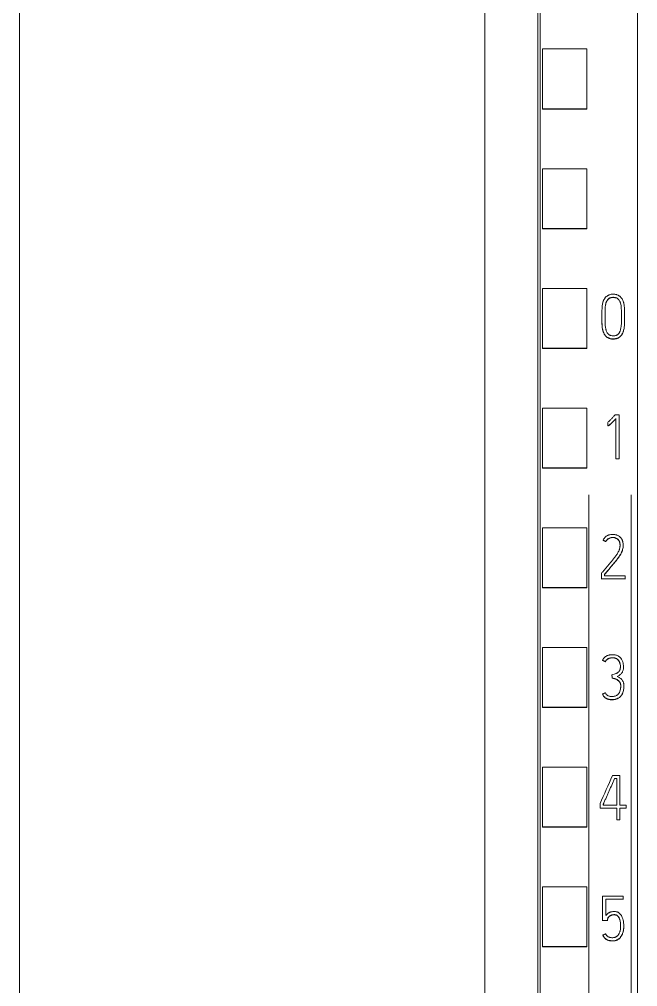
# Model space of a CAD drawing. Header units: millimetres. Extents: x 4137 to 6698, y 1400 to 3585.
# Drawn here: x 5431.55 to 5459.45, y 3271.33 to 3314.99 of the extents above; entities that cross this region are included whole.
import ezdxf

# ---------------------------------------------------------------- set-up
doc = ezdxf.new("R2010")
doc.units = ezdxf.units.MM
doc.layers.add('000-PI-Oprema', color=30, linetype='Continuous', lineweight=5)

msp = doc.modelspace()

# ---------------------------------------------------------------- linework, layer by layer
at = {"layer": '000-PI-Oprema', "color": 0, "linetype": 'ByBlock', "lineweight": 0}
for p, q in [((5459.448, 3360.459), (5459.448, 3247.041)), ((5455.048, 3249.363), (5455.048, 3358.178)), ((5455.148, 3310.949), (5455.148, 3313.651)), ((5455.148, 3313.651), (5457.148, 3313.651)), ((5457.148, 3310.949), (5457.148, 3313.651)), ((5455.148, 3310.949), (5457.148, 3310.949)), ((5455.148, 3310.928), (5455.148, 3310.949)), ((5455.148, 3310.928), (5457.148, 3310.928)), ((5457.148, 3310.928), (5457.148, 3310.949)), ((5455.148, 3305.547), (5455.148, 3308.249)), ((5455.148, 3308.249), (5457.148, 3308.249)), ((5457.148, 3305.547), (5457.148, 3308.249)), ((5455.148, 3305.528), (5455.148, 3305.547)), ((5455.148, 3305.547), (5457.148, 3305.547)), ((5455.148, 3305.528), (5457.148, 3305.528)), ((5457.148, 3305.528), (5457.148, 3305.547)), ((5455.148, 3300.146), (5455.148, 3302.847)), ((5455.148, 3302.847), (5457.148, 3302.847)), ((5457.148, 3300.146), (5457.148, 3302.847)), ((5457.833, 3301.586), (5457.833, 3301.58)), ((5458.857, 3301.538), (5458.857, 3301.544)), ((5455.148, 3300.128), (5455.148, 3300.146)), ((5455.148, 3300.146), (5457.148, 3300.146)), ((5455.148, 3300.128), (5457.148, 3300.128)), ((5457.148, 3300.128), (5457.148, 3300.146)), ((5455.148, 3294.744), (5455.148, 3297.445)), ((5455.148, 3297.445), (5457.148, 3297.445)), ((5457.148, 3294.744), (5457.148, 3297.445)), ((5458.098, 3296.798), (5458.098, 3296.792)), ((5458.609, 3297.144), (5458.434, 3297.144)), ((5458.47, 3296.972), (5458.47, 3295.155)), ((5458.609, 3295.155), (5458.609, 3297.144)), ((5458.107, 3296.651), (5458.107, 3296.645)), ((5458.47, 3295.155), (5458.609, 3295.155)), ((5455.148, 3294.728), (5455.148, 3294.744)), ((5455.148, 3294.744), (5457.148, 3294.744)), ((5455.148, 3294.728), (5457.148, 3294.728)), ((5457.148, 3294.728), (5457.148, 3294.744)), ((5457.248, 3293.528), (5457.248, 3229.573)), ((5459.148, 3293.528), (5459.148, 3229.573)), ((5455.148, 3289.342), (5455.148, 3292.044)), ((5455.148, 3292.044), (5457.148, 3292.044)), ((5457.148, 3289.342), (5457.148, 3292.044)), ((5457.887, 3291.483), (5457.887, 3291.476)), ((5458.012, 3291.419), (5458.012, 3291.413)), ((5458.795, 3291.251), (5458.795, 3291.257)), ((5457.813, 3289.987), (5457.813, 3289.732)), ((5457.951, 3289.87), (5457.951, 3289.937)), ((5458.878, 3289.87), (5457.951, 3289.87)), ((5458.878, 3289.732), (5458.878, 3289.87)), ((5455.148, 3289.328), (5455.148, 3289.342)), ((5455.148, 3289.342), (5457.148, 3289.342)), ((5455.148, 3289.328), (5457.148, 3289.328)), ((5457.148, 3289.328), (5457.148, 3289.342)), ((5457.813, 3289.732), (5457.813, 3289.725)), ((5457.813, 3289.732), (5458.878, 3289.732)), ((5458.878, 3289.732), (5458.878, 3289.725)), ((5455.148, 3283.941), (5455.148, 3286.642)), ((5455.148, 3286.642), (5457.148, 3286.642)), ((5457.148, 3283.941), (5457.148, 3286.642)), ((5457.864, 3286.063), (5457.864, 3286.057)), ((5457.992, 3285.999), (5457.992, 3285.993)), ((5458.288, 3285.398), (5458.288, 3285.392)), ((5458.81, 3285.745), (5458.81, 3285.751)), ((5458.297, 3285.259), (5458.297, 3285.253)), ((5457.864, 3284.536), (5457.864, 3284.53)), ((5458.827, 3284.891), (5458.827, 3284.898)), ((5455.148, 3283.928), (5455.148, 3283.941)), ((5455.148, 3283.941), (5457.148, 3283.941)), ((5455.148, 3283.928), (5457.148, 3283.928)), ((5457.148, 3283.928), (5457.148, 3283.941)), ((5455.148, 3278.539), (5455.148, 3281.241)), ((5455.148, 3281.241), (5457.148, 3281.241)), ((5457.148, 3278.539), (5457.148, 3281.241)), ((5458.313, 3280.856), (5458.643, 3280.856)), ((5458.502, 3280.718), (5458.405, 3280.718)), ((5458.502, 3279.525), (5458.502, 3280.718)), ((5458.643, 3280.856), (5458.643, 3279.525)), ((5457.753, 3279.387), (5457.753, 3279.592)), ((5458.502, 3279.387), (5457.753, 3279.387)), ((5457.892, 3279.562), (5457.892, 3279.525)), ((5457.892, 3279.525), (5458.502, 3279.525)), ((5458.502, 3278.857), (5458.502, 3279.387)), ((5458.643, 3279.525), (5458.937, 3279.525)), ((5458.643, 3279.387), (5458.643, 3278.857)), ((5458.937, 3279.387), (5458.643, 3279.387)), ((5458.937, 3279.525), (5458.937, 3279.387)), ((5458.643, 3278.857), (5458.502, 3278.857)), ((5455.148, 3278.528), (5455.148, 3278.539)), ((5455.148, 3278.539), (5457.148, 3278.539)), ((5455.148, 3278.528), (5457.148, 3278.528)), ((5457.148, 3278.528), (5457.148, 3278.539)), ((5455.148, 3273.138), (5455.148, 3275.839)), ((5455.148, 3275.839), (5457.148, 3275.839)), ((5457.148, 3273.138), (5457.148, 3275.839)), ((5457.869, 3275.411), (5457.869, 3274.313)), ((5458.793, 3275.411), (5457.869, 3275.411)), ((5458.793, 3275.273), (5458.793, 3275.411)), ((5458.008, 3274.535), (5458.008, 3275.273)), ((5458.008, 3275.273), (5458.793, 3275.273)), ((5458.793, 3275.273), (5458.793, 3275.266)), ((5457.869, 3274.313), (5457.869, 3274.307)), ((5457.869, 3274.313), (5458.08, 3274.313)), ((5458.08, 3274.313), (5458.08, 3274.307)), ((5458.821, 3274.048), (5458.821, 3274.054)), ((5457.875, 3273.656), (5457.875, 3273.65)), ((5455.148, 3273.128), (5455.148, 3273.138)), ((5455.148, 3273.138), (5457.148, 3273.138)), ((5455.148, 3273.128), (5457.148, 3273.128)), ((5457.148, 3273.128), (5457.148, 3273.138))]:
    msp.add_line(p, q, dxfattribs=at)
msp.add_ellipse((5467.975, 3240.921), major_axis=(441.664, 998.306), ratio=0.022905, start_param=1.540918, end_param=1.542185, dxfattribs=at)
for points, knots in [([(5454.948, 3249.078), (5454.948, 3252.418), (5454.948, 3260.383), (5454.948, 3273.023), (5454.948, 3288.509), (5454.948, 3302.803), (5454.948, 3317.013), (5454.948, 3331.58), (5454.948, 3345.75), (5454.948, 3355.32), (5454.948, 3358.364)], [0, 0, 0, 0, 0.091483, 0.21812, 0.346206, 0.515858, 0.610111, 0.736264, 0.916066, 1, 1, 1, 1]), ([(5431.548, 3355.298), (5431.548, 3353.275), (5431.548, 3344.726), (5431.548, 3331.58), (5431.548, 3317.013), (5431.548, 3302.803), (5431.548, 3288.509), (5431.548, 3273.023), (5431.548, 3260.265), (5431.548, 3251.383), (5431.548, 3247.126), (5431.548, 3246.328)], [0, 0, 0, 0, 0.055935, 0.236292, 0.362833, 0.457376, 0.627551, 0.756032, 0.883059, 0.978086, 1, 1, 1, 1]), ([(5452.548, 3355.298), (5452.548, 3353.275), (5452.548, 3344.726), (5452.548, 3331.58), (5452.548, 3317.013), (5452.548, 3302.803), (5452.548, 3288.509), (5452.548, 3273.023), (5452.548, 3260.265), (5452.548, 3251.383), (5452.548, 3247.126), (5452.548, 3246.328)], [0, 0, 0, 0, 0.055935, 0.236292, 0.362833, 0.457376, 0.627551, 0.756032, 0.883059, 0.978086, 1, 1, 1, 1]), ([(5458.174, 3302.557), (5458.2, 3302.567), (5458.226, 3302.574), (5458.278, 3302.583), (5458.305, 3302.586), (5458.359, 3302.587), (5458.386, 3302.585), (5458.439, 3302.578), (5458.466, 3302.572), (5458.505, 3302.561), (5458.518, 3302.556), (5458.543, 3302.547), (5458.568, 3302.536), (5458.591, 3302.524), (5458.609, 3302.513), (5458.614, 3302.51), (5458.626, 3302.502), (5458.631, 3302.498), (5458.658, 3302.478), (5458.677, 3302.459), (5458.704, 3302.429), (5458.712, 3302.419), (5458.728, 3302.397), (5458.735, 3302.385), (5458.756, 3302.351), (5458.768, 3302.327), (5458.79, 3302.278), (5458.799, 3302.253), (5458.811, 3302.214), (5458.814, 3302.201), (5458.821, 3302.175), (5458.83, 3302.136), (5458.845, 3302.044), (5458.85, 3301.965), (5458.854, 3301.86), (5458.855, 3301.807), (5458.857, 3301.701), (5458.857, 3301.648), (5458.857, 3301.542), (5458.857, 3301.435), (5458.855, 3301.33), (5458.852, 3301.224), (5458.85, 3301.171), (5458.839, 3301.066), (5458.83, 3301.013), (5458.813, 3300.948), (5458.809, 3300.935), (5458.801, 3300.909), (5458.797, 3300.896), (5458.783, 3300.858), (5458.772, 3300.834), (5458.754, 3300.798), (5458.747, 3300.786), (5458.733, 3300.763), (5458.726, 3300.751), (5458.702, 3300.718), (5458.685, 3300.698), (5458.656, 3300.67), (5458.646, 3300.661), (5458.63, 3300.649), (5458.624, 3300.645), (5458.613, 3300.637), (5458.607, 3300.633), (5458.579, 3300.615), (5458.554, 3300.604), (5458.517, 3300.589), (5458.504, 3300.585), (5458.477, 3300.578), (5458.464, 3300.575), (5458.424, 3300.567), (5458.398, 3300.564), (5458.357, 3300.562), (5458.344, 3300.562), (5458.316, 3300.563), (5458.303, 3300.564), (5458.263, 3300.569), (5458.236, 3300.573), (5458.197, 3300.584), (5458.184, 3300.588), (5458.159, 3300.597), (5458.146, 3300.602), (5458.109, 3300.619), (5458.086, 3300.633), (5458.053, 3300.657), (5458.042, 3300.665), (5458.022, 3300.683), (5458.012, 3300.693), (5457.985, 3300.723), (5457.969, 3300.744), (5457.947, 3300.779), (5457.94, 3300.79), (5457.927, 3300.814), (5457.921, 3300.826), (5457.904, 3300.863), (5457.895, 3300.888), (5457.883, 3300.927), (5457.879, 3300.94), (5457.872, 3300.966), (5457.869, 3300.979), (5457.861, 3301.019), (5457.857, 3301.045), (5457.839, 3301.178), (5457.836, 3301.285), (5457.834, 3301.446), (5457.833, 3301.499), (5457.833, 3301.607), (5457.833, 3301.66), (5457.834, 3301.767), (5457.836, 3301.821), (5457.84, 3301.927), (5457.844, 3301.981), (5457.855, 3302.087), (5457.862, 3302.139), (5457.88, 3302.218), (5457.887, 3302.244), (5457.901, 3302.282), (5457.906, 3302.295), (5457.917, 3302.321), (5457.923, 3302.333), (5457.943, 3302.369), (5457.958, 3302.392), (5457.984, 3302.424), (5457.993, 3302.434), (5458.013, 3302.454), (5458.022, 3302.464), (5458.053, 3302.491), (5458.076, 3302.507), (5458.111, 3302.528), (5458.123, 3302.535), (5458.142, 3302.544), (5458.152, 3302.548), (5458.163, 3302.553), (5458.168, 3302.555), (5458.171, 3302.556), (5458.172, 3302.557), (5458.174, 3302.557)], [0, 0, 0, 0, 0.015625, 0.015625, 0.03125, 0.03125, 0.046875, 0.046875, 0.0625, 0.0625, 0.070312, 0.070312, 0.078125, 0.085937, 0.085937, 0.089844, 0.089844, 0.09375, 0.09375, 0.109375, 0.109375, 0.117187, 0.117187, 0.125, 0.125, 0.140625, 0.140625, 0.15625, 0.15625, 0.164062, 0.164062, 0.171875, 0.1875, 0.21875, 0.21875, 0.25, 0.25, 0.28125, 0.28125, 0.3125, 0.34375, 0.34375, 0.375, 0.375, 0.40625, 0.40625, 0.414062, 0.414062, 0.421875, 0.421875, 0.4375, 0.4375, 0.445312, 0.445312, 0.453125, 0.453125, 0.46875, 0.46875, 0.476562, 0.476562, 0.480469, 0.480469, 0.484375, 0.484375, 0.5, 0.5, 0.507812, 0.507812, 0.515625, 0.515625, 0.53125, 0.53125, 0.539062, 0.539062, 0.546875, 0.546875, 0.5625, 0.5625, 0.570312, 0.570312, 0.578125, 0.578125, 0.59375, 0.59375, 0.601562, 0.601562, 0.609375, 0.609375, 0.625, 0.625, 0.632812, 0.632812, 0.640625, 0.640625, 0.65625, 0.65625, 0.664062, 0.664062, 0.671875, 0.671875, 0.6875, 0.6875, 0.75, 0.75, 0.78125, 0.78125, 0.8125, 0.8125, 0.84375, 0.84375, 0.875, 0.875, 0.90625, 0.90625, 0.921875, 0.921875, 0.929687, 0.929687, 0.9375, 0.9375, 0.953125, 0.953125, 0.960937, 0.960937, 0.96875, 0.96875, 0.984375, 0.984375, 0.992187, 0.992187, 0.996094, 0.998047, 0.999023, 0.999023, 1, 1, 1, 1]), ([(5458.517, 3302.405), (5458.537, 3302.394), (5458.555, 3302.38), (5458.587, 3302.349), (5458.601, 3302.331), (5458.626, 3302.294), (5458.637, 3302.275), (5458.656, 3302.234), (5458.665, 3302.213), (5458.686, 3302.15), (5458.695, 3302.106), (5458.703, 3302.04), (5458.705, 3302.018), (5458.708, 3301.973), (5458.71, 3301.951), (5458.715, 3301.839), (5458.717, 3301.75), (5458.719, 3301.571), (5458.718, 3301.481), (5458.717, 3301.347), (5458.716, 3301.28), (5458.712, 3301.213), (5458.708, 3301.169), (5458.706, 3301.146), (5458.698, 3301.08), (5458.69, 3301.036), (5458.673, 3300.972), (5458.667, 3300.95), (5458.655, 3300.919), (5458.651, 3300.908), (5458.642, 3300.887), (5458.633, 3300.867), (5458.622, 3300.848), (5458.61, 3300.829), (5458.603, 3300.82), (5458.582, 3300.793), (5458.566, 3300.777), (5458.539, 3300.757), (5458.53, 3300.751), (5458.51, 3300.74), (5458.5, 3300.735), (5458.479, 3300.727), (5458.469, 3300.723), (5458.447, 3300.716), (5458.436, 3300.714), (5458.403, 3300.707), (5458.381, 3300.704), (5458.347, 3300.703), (5458.336, 3300.703), (5458.314, 3300.705), (5458.302, 3300.706), (5458.269, 3300.71), (5458.247, 3300.715), (5458.215, 3300.725), (5458.205, 3300.729), (5458.184, 3300.738), (5458.164, 3300.748), (5458.146, 3300.761), (5458.132, 3300.772), (5458.128, 3300.775), (5458.12, 3300.783), (5458.116, 3300.787), (5458.104, 3300.799), (5458.097, 3300.807), (5458.083, 3300.825), (5458.077, 3300.835), (5458.06, 3300.864), (5458.051, 3300.884), (5458.034, 3300.926), (5458.027, 3300.947), (5458.018, 3300.979), (5458.015, 3300.99), (5458.009, 3301.012), (5458.002, 3301.044), (5457.997, 3301.077), (5457.987, 3301.143), (5457.984, 3301.186), (5457.976, 3301.318), (5457.975, 3301.406), (5457.975, 3301.539), (5457.975, 3301.583), (5457.975, 3301.671), (5457.976, 3301.803), (5457.98, 3301.936), (5457.991, 3302.045), (5457.994, 3302.067), (5458, 3302.111), (5458.004, 3302.133), (5458.012, 3302.165), (5458.015, 3302.176), (5458.021, 3302.197), (5458.025, 3302.207), (5458.037, 3302.238), (5458.046, 3302.258), (5458.062, 3302.287), (5458.068, 3302.296), (5458.08, 3302.314), (5458.087, 3302.323), (5458.108, 3302.349), (5458.123, 3302.365), (5458.149, 3302.386), (5458.158, 3302.392), (5458.176, 3302.404), (5458.186, 3302.41), (5458.216, 3302.424), (5458.237, 3302.431), (5458.28, 3302.44), (5458.302, 3302.442), (5458.346, 3302.443), (5458.368, 3302.442), (5458.412, 3302.438), (5458.434, 3302.434), (5458.466, 3302.426), (5458.476, 3302.423), (5458.492, 3302.417), (5458.497, 3302.414), (5458.505, 3302.411), (5458.507, 3302.41), (5458.512, 3302.407), (5458.515, 3302.406), (5458.517, 3302.405)], [0, 0, 0, 0, 0.015625, 0.015625, 0.03125, 0.03125, 0.046875, 0.046875, 0.0625, 0.0625, 0.09375, 0.09375, 0.109375, 0.109375, 0.125, 0.125, 0.1875, 0.1875, 0.25, 0.25, 0.28125, 0.296875, 0.296875, 0.3125, 0.3125, 0.34375, 0.34375, 0.359375, 0.359375, 0.367187, 0.367187, 0.375, 0.382812, 0.382812, 0.390625, 0.390625, 0.40625, 0.40625, 0.414062, 0.414062, 0.421875, 0.421875, 0.429687, 0.429687, 0.4375, 0.4375, 0.453125, 0.453125, 0.460937, 0.460937, 0.46875, 0.46875, 0.484375, 0.484375, 0.492187, 0.492187, 0.5, 0.507812, 0.507812, 0.511719, 0.511719, 0.515625, 0.515625, 0.523437, 0.523437, 0.53125, 0.53125, 0.546875, 0.546875, 0.5625, 0.5625, 0.570312, 0.570312, 0.578125, 0.59375, 0.59375, 0.625, 0.625, 0.6875, 0.6875, 0.71875, 0.71875, 0.75, 0.8125, 0.8125, 0.828125, 0.828125, 0.84375, 0.84375, 0.851562, 0.851562, 0.859375, 0.859375, 0.875, 0.875, 0.882812, 0.882812, 0.890625, 0.890625, 0.90625, 0.90625, 0.914062, 0.914062, 0.921875, 0.921875, 0.9375, 0.9375, 0.953125, 0.953125, 0.96875, 0.96875, 0.984375, 0.984375, 0.992188, 0.992188, 0.996094, 0.996094, 0.998047, 0.998047, 1, 1, 1, 1]), ([(5458.517, 3302.398), (5458.497, 3302.409), (5458.476, 3302.417), (5458.444, 3302.425), (5458.433, 3302.428), (5458.411, 3302.431), (5458.4, 3302.433), (5458.366, 3302.436), (5458.344, 3302.437), (5458.3, 3302.436), (5458.278, 3302.433), (5458.245, 3302.426), (5458.234, 3302.423), (5458.212, 3302.416), (5458.202, 3302.411), (5458.182, 3302.401), (5458.172, 3302.396), (5458.154, 3302.383), (5458.145, 3302.376), (5458.128, 3302.362), (5458.119, 3302.354), (5458.104, 3302.337), (5458.097, 3302.329), (5458.076, 3302.302), (5458.063, 3302.284), (5458.047, 3302.254), (5458.043, 3302.244), (5458.034, 3302.224), (5458.029, 3302.213), (5458.018, 3302.181), (5458.012, 3302.16), (5457.997, 3302.095), (5457.992, 3302.051), (5457.984, 3301.962), (5457.981, 3301.917), (5457.977, 3301.828), (5457.976, 3301.784), (5457.975, 3301.695), (5457.975, 3301.65), (5457.975, 3301.567), (5457.975, 3301.529), (5457.975, 3301.49)], [0, 0, 0, 0, 0.050692, 0.050692, 0.076038, 0.076038, 0.101384, 0.101384, 0.152076, 0.152076, 0.202768, 0.202768, 0.228114, 0.228114, 0.25346, 0.25346, 0.278806, 0.278806, 0.304152, 0.304152, 0.329498, 0.329498, 0.354844, 0.354844, 0.405536, 0.405536, 0.430882, 0.430882, 0.456228, 0.456228, 0.506919, 0.506919, 0.608303, 0.608303, 0.709687, 0.709687, 0.811071, 0.811071, 0.912455, 0.912455, 1, 1, 1, 1]), ([(5458.718, 3301.586), (5458.718, 3301.612), (5458.718, 3301.638), (5458.717, 3301.752), (5458.715, 3301.84), (5458.708, 3301.973), (5458.706, 3302.017), (5458.694, 3302.103), (5458.685, 3302.146), (5458.667, 3302.198), (5458.663, 3302.209), (5458.655, 3302.229), (5458.651, 3302.24), (5458.636, 3302.27), (5458.625, 3302.289), (5458.606, 3302.317), (5458.6, 3302.326), (5458.586, 3302.343), (5458.571, 3302.359), (5458.554, 3302.374), (5458.541, 3302.384), (5458.536, 3302.387), (5458.527, 3302.393), (5458.522, 3302.396), (5458.517, 3302.398)], [0, 0, 0, 0, 0.088977, 0.088977, 0.392651, 0.392651, 0.544488, 0.544488, 0.696326, 0.696326, 0.734285, 0.734285, 0.772244, 0.772244, 0.848163, 0.848163, 0.886122, 0.886122, 0.924081, 0.962041, 0.962041, 0.98102, 0.98102, 1, 1, 1, 1]), ([(5457.833, 3301.58), (5457.833, 3301.516), (5457.833, 3301.452), (5457.835, 3301.335), (5457.836, 3301.281), (5457.84, 3301.2), (5457.842, 3301.174), (5457.846, 3301.12), (5457.849, 3301.093), (5457.86, 3301.013), (5457.87, 3300.96), (5457.89, 3300.896), (5457.895, 3300.883), (5457.904, 3300.858), (5457.91, 3300.845), (5457.926, 3300.809), (5457.939, 3300.785), (5457.96, 3300.751), (5457.968, 3300.74), (5457.984, 3300.719), (5457.993, 3300.708), (5458.02, 3300.678), (5458.04, 3300.66), (5458.072, 3300.636), (5458.084, 3300.629), (5458.107, 3300.615), (5458.119, 3300.609), (5458.156, 3300.591), (5458.181, 3300.582), (5458.22, 3300.571), (5458.234, 3300.568), (5458.26, 3300.563), (5458.273, 3300.561), (5458.314, 3300.557), (5458.341, 3300.556), (5458.381, 3300.557), (5458.395, 3300.558), (5458.422, 3300.561), (5458.435, 3300.563), (5458.474, 3300.57), (5458.5, 3300.577), (5458.538, 3300.591), (5458.551, 3300.597), (5458.575, 3300.608), (5458.587, 3300.615), (5458.622, 3300.636), (5458.643, 3300.652), (5458.683, 3300.689), (5458.7, 3300.71), (5458.724, 3300.743), (5458.732, 3300.754), (5458.746, 3300.777), (5458.752, 3300.789), (5458.771, 3300.825), (5458.782, 3300.85), (5458.8, 3300.9), (5458.809, 3300.925), (5458.822, 3300.977), (5458.828, 3301.004), (5458.838, 3301.057), (5458.848, 3301.137), (5458.852, 3301.217), (5458.855, 3301.323), (5458.857, 3301.413), (5458.857, 3301.502), (5458.857, 3301.538)], [0, 0, 0, 0, 0.074801, 0.074801, 0.137845, 0.137845, 0.169367, 0.169367, 0.200889, 0.200889, 0.263933, 0.263933, 0.279694, 0.279694, 0.295455, 0.295455, 0.326976, 0.326976, 0.342737, 0.342737, 0.358498, 0.358498, 0.39002, 0.39002, 0.405781, 0.405781, 0.421542, 0.421542, 0.453064, 0.453064, 0.468825, 0.468825, 0.484586, 0.484586, 0.516108, 0.516108, 0.531869, 0.531869, 0.54763, 0.54763, 0.579151, 0.579151, 0.594912, 0.594912, 0.610673, 0.610673, 0.642195, 0.642195, 0.673717, 0.673717, 0.689478, 0.689478, 0.705239, 0.705239, 0.736761, 0.736761, 0.768283, 0.768283, 0.799805, 0.799805, 0.831326, 0.89437, 0.89437, 0.957414, 1, 1, 1, 1]), ([(5458.434, 3297.144), (5458.407, 3297.114), (5458.38, 3297.084), (5458.326, 3297.025), (5458.299, 3296.995), (5458.257, 3296.952), (5458.243, 3296.937), (5458.216, 3296.908), (5458.202, 3296.893), (5458.173, 3296.865), (5458.158, 3296.851), (5458.129, 3296.825), (5458.113, 3296.811), (5458.098, 3296.798)], [0, 0, 0, 0, 0.25, 0.25, 0.5, 0.5, 0.625, 0.625, 0.75, 0.75, 0.875, 0.875, 1, 1, 1, 1]), ([(5458.107, 3296.651), (5458.112, 3296.651), (5458.117, 3296.652), (5458.127, 3296.654), (5458.132, 3296.655), (5458.142, 3296.659), (5458.146, 3296.661), (5458.155, 3296.666), (5458.16, 3296.669), (5458.172, 3296.678), (5458.18, 3296.684), (5458.196, 3296.697), (5458.204, 3296.704), (5458.227, 3296.724), (5458.242, 3296.738), (5458.271, 3296.766), (5458.286, 3296.78), (5458.329, 3296.824), (5458.358, 3296.853), (5458.414, 3296.913), (5458.442, 3296.942), (5458.47, 3296.972)], [0, 0, 0, 0, 0.03125, 0.03125, 0.0625, 0.0625, 0.09375, 0.09375, 0.125, 0.125, 0.1875, 0.1875, 0.25, 0.25, 0.375, 0.375, 0.5, 0.5, 0.75, 0.75, 1, 1, 1, 1]), ([(5458.47, 3296.966), (5458.442, 3296.936), (5458.414, 3296.906), (5458.358, 3296.847), (5458.329, 3296.818), (5458.286, 3296.774), (5458.271, 3296.76), (5458.242, 3296.731), (5458.227, 3296.717), (5458.204, 3296.697), (5458.196, 3296.691), (5458.18, 3296.678), (5458.172, 3296.671), (5458.159, 3296.663), (5458.155, 3296.66), (5458.146, 3296.655), (5458.142, 3296.653), (5458.132, 3296.649), (5458.127, 3296.648), (5458.117, 3296.646), (5458.112, 3296.645), (5458.107, 3296.645)], [0, 0, 0, 0, 0.25, 0.25, 0.5, 0.5, 0.625, 0.625, 0.75, 0.75, 0.8125, 0.8125, 0.875, 0.875, 0.90625, 0.90625, 0.9375, 0.9375, 0.96875, 0.96875, 1, 1, 1, 1]), ([(5458.012, 3291.419), (5458.024, 3291.442), (5458.037, 3291.464), (5458.061, 3291.495), (5458.07, 3291.504), (5458.089, 3291.523), (5458.099, 3291.531), (5458.13, 3291.554), (5458.153, 3291.566), (5458.201, 3291.586), (5458.226, 3291.593), (5458.264, 3291.6), (5458.277, 3291.602), (5458.303, 3291.604), (5458.316, 3291.605), (5458.355, 3291.604), (5458.381, 3291.601), (5458.418, 3291.593), (5458.431, 3291.589), (5458.456, 3291.581), (5458.468, 3291.576), (5458.503, 3291.56), (5458.525, 3291.546), (5458.555, 3291.522), (5458.565, 3291.513), (5458.583, 3291.494), (5458.591, 3291.484), (5458.602, 3291.468), (5458.606, 3291.462), (5458.612, 3291.451), (5458.621, 3291.434), (5458.628, 3291.416), (5458.637, 3291.391), (5458.64, 3291.378), (5458.645, 3291.353), (5458.647, 3291.34), (5458.651, 3291.314), (5458.652, 3291.302), (5458.653, 3291.276), (5458.653, 3291.263), (5458.653, 3291.237), (5458.653, 3291.224), (5458.651, 3291.198), (5458.65, 3291.185), (5458.645, 3291.147), (5458.64, 3291.121), (5458.63, 3291.084), (5458.626, 3291.071), (5458.618, 3291.047), (5458.613, 3291.035), (5458.598, 3290.999), (5458.587, 3290.975), (5458.564, 3290.93), (5458.551, 3290.908), (5458.524, 3290.864), (5458.51, 3290.842), (5458.468, 3290.778), (5458.438, 3290.737), (5458.345, 3290.613), (5458.28, 3290.533), (5458.181, 3290.415), (5458.148, 3290.376), (5458.081, 3290.298), (5458.048, 3290.259), (5457.981, 3290.181), (5457.947, 3290.142), (5457.88, 3290.064), (5457.846, 3290.025), (5457.813, 3289.987)], [0, 0, 0, 0, 0.03125, 0.03125, 0.046875, 0.046875, 0.0625, 0.0625, 0.09375, 0.09375, 0.125, 0.125, 0.140625, 0.140625, 0.15625, 0.15625, 0.1875, 0.1875, 0.203125, 0.203125, 0.21875, 0.21875, 0.25, 0.25, 0.265625, 0.265625, 0.28125, 0.28125, 0.289063, 0.289063, 0.296875, 0.3125, 0.3125, 0.328125, 0.328125, 0.34375, 0.34375, 0.359375, 0.359375, 0.375, 0.375, 0.390625, 0.390625, 0.40625, 0.40625, 0.4375, 0.4375, 0.453125, 0.453125, 0.46875, 0.46875, 0.5, 0.5, 0.53125, 0.53125, 0.5625, 0.5625, 0.625, 0.625, 0.75, 0.75, 0.8125, 0.8125, 0.875, 0.875, 0.9375, 0.9375, 1, 1, 1, 1]), ([(5457.951, 3289.937), (5457.99, 3289.983), (5458.029, 3290.029), (5458.107, 3290.121), (5458.146, 3290.166), (5458.225, 3290.258), (5458.264, 3290.304), (5458.341, 3290.396), (5458.38, 3290.443), (5458.456, 3290.536), (5458.493, 3290.583), (5458.548, 3290.655), (5458.566, 3290.68), (5458.601, 3290.729), (5458.618, 3290.754), (5458.652, 3290.804), (5458.668, 3290.829), (5458.698, 3290.881), (5458.712, 3290.908), (5458.731, 3290.949), (5458.737, 3290.962), (5458.748, 3290.991), (5458.753, 3291.005), (5458.767, 3291.048), (5458.775, 3291.077), (5458.786, 3291.136), (5458.79, 3291.166), (5458.793, 3291.211), (5458.794, 3291.226), (5458.795, 3291.257), (5458.795, 3291.272), (5458.793, 3291.317), (5458.789, 3291.347), (5458.781, 3291.392), (5458.778, 3291.406), (5458.77, 3291.436), (5458.766, 3291.45), (5458.756, 3291.479), (5458.749, 3291.493), (5458.736, 3291.519), (5458.729, 3291.533), (5458.717, 3291.552), (5458.712, 3291.558), (5458.703, 3291.57), (5458.699, 3291.576), (5458.684, 3291.594), (5458.674, 3291.605), (5458.653, 3291.626), (5458.641, 3291.636), (5458.623, 3291.65), (5458.617, 3291.655), (5458.605, 3291.663), (5458.598, 3291.667), (5458.565, 3291.687), (5458.537, 3291.699), (5458.494, 3291.714), (5458.48, 3291.718), (5458.451, 3291.726), (5458.436, 3291.729), (5458.406, 3291.734), (5458.391, 3291.736), (5458.361, 3291.739), (5458.346, 3291.74), (5458.315, 3291.741), (5458.3, 3291.74), (5458.27, 3291.739), (5458.255, 3291.738), (5458.21, 3291.733), (5458.18, 3291.727), (5458.137, 3291.713), (5458.123, 3291.708), (5458.102, 3291.698), (5458.095, 3291.695), (5458.081, 3291.688), (5458.074, 3291.685), (5458.042, 3291.666), (5458.017, 3291.648), (5457.983, 3291.618), (5457.972, 3291.607), (5457.952, 3291.584), (5457.942, 3291.573), (5457.916, 3291.536), (5457.9, 3291.511), (5457.887, 3291.483)], [0, 0, 0, 0, 0.0625, 0.0625, 0.125, 0.125, 0.1875, 0.1875, 0.25, 0.25, 0.3125, 0.3125, 0.34375, 0.34375, 0.375, 0.375, 0.40625, 0.40625, 0.4375, 0.4375, 0.453125, 0.453125, 0.46875, 0.46875, 0.5, 0.5, 0.53125, 0.53125, 0.546875, 0.546875, 0.5625, 0.5625, 0.59375, 0.59375, 0.609375, 0.609375, 0.625, 0.625, 0.640625, 0.640625, 0.65625, 0.65625, 0.664063, 0.664063, 0.671875, 0.671875, 0.6875, 0.6875, 0.703125, 0.703125, 0.710938, 0.710938, 0.71875, 0.71875, 0.75, 0.75, 0.765625, 0.765625, 0.78125, 0.78125, 0.796875, 0.796875, 0.8125, 0.8125, 0.828125, 0.828125, 0.84375, 0.84375, 0.875, 0.875, 0.890625, 0.890625, 0.898438, 0.898438, 0.90625, 0.90625, 0.9375, 0.9375, 0.953125, 0.953125, 0.96875, 0.96875, 1, 1, 1, 1]), ([(5458.653, 3291.248), (5458.653, 3291.258), (5458.653, 3291.269), (5458.652, 3291.292), (5458.651, 3291.305), (5458.648, 3291.33), (5458.646, 3291.343), (5458.641, 3291.369), (5458.637, 3291.381), (5458.63, 3291.406), (5458.625, 3291.418), (5458.617, 3291.436), (5458.614, 3291.442), (5458.607, 3291.453), (5458.604, 3291.459), (5458.586, 3291.486), (5458.568, 3291.505), (5458.543, 3291.526), (5458.537, 3291.53), (5458.527, 3291.537), (5458.511, 3291.548), (5458.482, 3291.564), (5458.458, 3291.574), (5458.433, 3291.583), (5458.421, 3291.586), (5458.383, 3291.595), (5458.357, 3291.598), (5458.305, 3291.599), (5458.266, 3291.595), (5458.228, 3291.586), (5458.203, 3291.579), (5458.19, 3291.575), (5458.166, 3291.565), (5458.154, 3291.56), (5458.132, 3291.547), (5458.12, 3291.54), (5458.089, 3291.517), (5458.07, 3291.499), (5458.046, 3291.469), (5458.038, 3291.458), (5458.024, 3291.436), (5458.018, 3291.425), (5458.012, 3291.413)], [0, 0, 0, 0, 0.034384, 0.034384, 0.076368, 0.076368, 0.118351, 0.118351, 0.160334, 0.160334, 0.202317, 0.202317, 0.223309, 0.223309, 0.244301, 0.244301, 0.328267, 0.328267, 0.349259, 0.349259, 0.370251, 0.412234, 0.454217, 0.454217, 0.496201, 0.496201, 0.580167, 0.580167, 0.664134, 0.706117, 0.706117, 0.7481, 0.7481, 0.790084, 0.790084, 0.832067, 0.832067, 0.916033, 0.916033, 0.958017, 0.958017, 1, 1, 1, 1]), ([(5458.795, 3291.25), (5458.795, 3291.245), (5458.795, 3291.239), (5458.794, 3291.218), (5458.793, 3291.203), (5458.79, 3291.158), (5458.786, 3291.128), (5458.774, 3291.069), (5458.767, 3291.04), (5458.753, 3290.997), (5458.747, 3290.983), (5458.736, 3290.954), (5458.73, 3290.94), (5458.711, 3290.899), (5458.697, 3290.873), (5458.667, 3290.821), (5458.65, 3290.796), (5458.617, 3290.746), (5458.6, 3290.721), (5458.565, 3290.673), (5458.547, 3290.648), (5458.493, 3290.576), (5458.455, 3290.529), (5458.379, 3290.436), (5458.341, 3290.39), (5458.263, 3290.297), (5458.224, 3290.252), (5458.146, 3290.16), (5458.107, 3290.114), (5458.029, 3290.022), (5457.99, 3289.976), (5457.951, 3289.93)], [0, 0, 0, 0, 0.010377, 0.010377, 0.038652, 0.038652, 0.095202, 0.095202, 0.151752, 0.151752, 0.180027, 0.180027, 0.208302, 0.208302, 0.264851, 0.264851, 0.321401, 0.321401, 0.377951, 0.377951, 0.434501, 0.434501, 0.547601, 0.547601, 0.660701, 0.660701, 0.7738, 0.7738, 0.8869, 0.8869, 1, 1, 1, 1]), ([(5457.864, 3286.063), (5457.872, 3286.082), (5457.892, 3286.117), (5457.916, 3286.149), (5457.937, 3286.172), (5457.944, 3286.179), (5457.958, 3286.193), (5457.966, 3286.2), (5457.989, 3286.219), (5458.006, 3286.231), (5458.032, 3286.246), (5458.041, 3286.252), (5458.059, 3286.261), (5458.068, 3286.265), (5458.095, 3286.278), (5458.114, 3286.285), (5458.143, 3286.293), (5458.153, 3286.296), (5458.173, 3286.3), (5458.183, 3286.302), (5458.213, 3286.307), (5458.253, 3286.312), (5458.293, 3286.313), (5458.333, 3286.312), (5458.353, 3286.312), (5458.393, 3286.308), (5458.414, 3286.305), (5458.453, 3286.297), (5458.473, 3286.292), (5458.511, 3286.28), (5458.53, 3286.273), (5458.557, 3286.26), (5458.566, 3286.255), (5458.584, 3286.245), (5458.593, 3286.24), (5458.618, 3286.223), (5458.633, 3286.211), (5458.656, 3286.191), (5458.663, 3286.184), (5458.677, 3286.169), (5458.683, 3286.161), (5458.716, 3286.122), (5458.736, 3286.088), (5458.77, 3286.014), (5458.782, 3285.975), (5458.795, 3285.917), (5458.799, 3285.897), (5458.804, 3285.857), (5458.806, 3285.837), (5458.809, 3285.797), (5458.81, 3285.777), (5458.81, 3285.736), (5458.81, 3285.716), (5458.807, 3285.676), (5458.804, 3285.656), (5458.796, 3285.616), (5458.791, 3285.597), (5458.776, 3285.559), (5458.767, 3285.541), (5458.752, 3285.515), (5458.746, 3285.506), (5458.735, 3285.49), (5458.728, 3285.482), (5458.709, 3285.459), (5458.695, 3285.445), (5458.672, 3285.425), (5458.664, 3285.418), (5458.648, 3285.406), (5458.64, 3285.4), (5458.615, 3285.383), (5458.598, 3285.373), (5458.563, 3285.353), (5458.545, 3285.343), (5458.527, 3285.334)], [0, 0, 0, 0, 0.03125, 0.0625, 0.0625, 0.078125, 0.078125, 0.09375, 0.09375, 0.125, 0.125, 0.140625, 0.140625, 0.15625, 0.15625, 0.1875, 0.1875, 0.203125, 0.203125, 0.21875, 0.21875, 0.25, 0.28125, 0.28125, 0.3125, 0.3125, 0.34375, 0.34375, 0.375, 0.375, 0.40625, 0.40625, 0.421875, 0.421875, 0.4375, 0.4375, 0.46875, 0.46875, 0.484375, 0.484375, 0.5, 0.5, 0.5625, 0.5625, 0.625, 0.625, 0.65625, 0.65625, 0.6875, 0.6875, 0.71875, 0.71875, 0.75, 0.75, 0.78125, 0.78125, 0.8125, 0.8125, 0.84375, 0.84375, 0.859375, 0.859375, 0.875, 0.875, 0.90625, 0.90625, 0.921875, 0.921875, 0.9375, 0.9375, 0.96875, 0.96875, 1, 1, 1, 1]), ([(5458.288, 3285.398), (5458.32, 3285.407), (5458.351, 3285.417), (5458.414, 3285.437), (5458.446, 3285.446), (5458.491, 3285.467), (5458.506, 3285.475), (5458.534, 3285.492), (5458.548, 3285.501), (5458.567, 3285.516), (5458.574, 3285.521), (5458.586, 3285.533), (5458.592, 3285.539), (5458.608, 3285.557), (5458.618, 3285.57), (5458.631, 3285.591), (5458.636, 3285.598), (5458.643, 3285.613), (5458.647, 3285.62), (5458.656, 3285.644), (5458.66, 3285.659), (5458.666, 3285.692), (5458.667, 3285.708), (5458.669, 3285.742), (5458.669, 3285.758), (5458.668, 3285.807), (5458.666, 3285.84), (5458.658, 3285.889), (5458.654, 3285.905), (5458.648, 3285.929), (5458.646, 3285.937), (5458.64, 3285.953), (5458.638, 3285.961), (5458.628, 3285.984), (5458.621, 3285.999), (5458.605, 3286.028), (5458.596, 3286.042), (5458.575, 3286.068), (5458.564, 3286.08), (5458.547, 3286.098), (5458.54, 3286.103), (5458.527, 3286.113), (5458.521, 3286.118), (5458.499, 3286.132), (5458.485, 3286.14), (5458.454, 3286.152), (5458.438, 3286.157), (5458.406, 3286.165), (5458.389, 3286.168), (5458.357, 3286.172), (5458.34, 3286.173), (5458.307, 3286.174), (5458.29, 3286.174), (5458.257, 3286.172), (5458.24, 3286.17), (5458.208, 3286.165), (5458.192, 3286.161), (5458.168, 3286.154), (5458.16, 3286.152), (5458.144, 3286.146), (5458.136, 3286.143), (5458.121, 3286.135), (5458.114, 3286.132), (5458.1, 3286.123), (5458.093, 3286.118), (5458.073, 3286.104), (5458.06, 3286.093), (5458.037, 3286.069), (5458.026, 3286.056), (5458.007, 3286.029), (5457.999, 3286.014), (5457.992, 3285.999)], [0, 0, 0, 0, 0.0625, 0.0625, 0.125, 0.125, 0.15625, 0.15625, 0.1875, 0.1875, 0.203125, 0.203125, 0.21875, 0.21875, 0.25, 0.25, 0.265625, 0.265625, 0.28125, 0.28125, 0.3125, 0.3125, 0.34375, 0.34375, 0.375, 0.375, 0.4375, 0.4375, 0.46875, 0.46875, 0.484375, 0.484375, 0.5, 0.5, 0.53125, 0.53125, 0.5625, 0.5625, 0.59375, 0.59375, 0.609375, 0.609375, 0.625, 0.625, 0.65625, 0.65625, 0.6875, 0.6875, 0.71875, 0.71875, 0.75, 0.75, 0.78125, 0.78125, 0.8125, 0.8125, 0.84375, 0.84375, 0.859375, 0.859375, 0.875, 0.875, 0.890625, 0.890625, 0.90625, 0.90625, 0.9375, 0.9375, 0.96875, 0.96875, 1, 1, 1, 1]), ([(5457.992, 3285.993), (5457.999, 3286.008), (5458.007, 3286.022), (5458.026, 3286.049), (5458.036, 3286.062), (5458.053, 3286.08), (5458.059, 3286.086), (5458.072, 3286.097), (5458.078, 3286.102), (5458.092, 3286.112), (5458.099, 3286.116), (5458.113, 3286.125), (5458.12, 3286.128), (5458.142, 3286.139), (5458.158, 3286.145), (5458.19, 3286.155), (5458.206, 3286.158), (5458.238, 3286.164), (5458.255, 3286.165), (5458.288, 3286.168), (5458.305, 3286.168), (5458.354, 3286.167), (5458.387, 3286.164), (5458.427, 3286.154), (5458.436, 3286.152), (5458.451, 3286.147), (5458.459, 3286.144), (5458.482, 3286.135), (5458.497, 3286.127), (5458.518, 3286.114), (5458.525, 3286.109), (5458.538, 3286.099), (5458.544, 3286.093), (5458.562, 3286.076), (5458.574, 3286.064), (5458.589, 3286.044), (5458.594, 3286.038), (5458.603, 3286.024), (5458.616, 3286.003), (5458.627, 3285.981), (5458.64, 3285.95), (5458.645, 3285.934), (5458.653, 3285.904), (5458.656, 3285.891), (5458.659, 3285.877)], [0, 0, 0, 0, 0.055991, 0.055991, 0.111982, 0.111982, 0.139978, 0.139978, 0.167973, 0.167973, 0.195969, 0.195969, 0.223964, 0.223964, 0.279955, 0.279955, 0.335946, 0.335946, 0.391937, 0.391937, 0.447928, 0.447928, 0.55991, 0.55991, 0.587906, 0.587906, 0.615901, 0.615901, 0.671892, 0.671892, 0.699888, 0.699888, 0.727884, 0.727884, 0.783875, 0.783875, 0.81187, 0.81187, 0.839866, 0.895857, 0.895857, 0.951848, 0.951848, 1, 1, 1, 1]), ([(5458.804, 3285.652), (5458.806, 3285.664), (5458.807, 3285.676), (5458.809, 3285.707), (5458.81, 3285.726), (5458.81, 3285.744)], [0, 0, 0, 0, 0.4, 0.4, 1, 1, 1, 1]), ([(5458.527, 3285.334), (5458.546, 3285.325), (5458.564, 3285.314), (5458.6, 3285.293), (5458.618, 3285.282), (5458.654, 3285.259), (5458.671, 3285.247), (5458.695, 3285.227), (5458.703, 3285.22), (5458.718, 3285.205), (5458.725, 3285.197), (5458.746, 3285.174), (5458.758, 3285.157), (5458.774, 3285.129), (5458.779, 3285.12), (5458.789, 3285.101), (5458.793, 3285.091), (5458.804, 3285.062), (5458.81, 3285.042), (5458.817, 3285.011), (5458.819, 3285), (5458.822, 3284.979), (5458.824, 3284.969), (5458.826, 3284.937), (5458.827, 3284.916), (5458.826, 3284.875), (5458.826, 3284.854), (5458.823, 3284.812), (5458.821, 3284.791), (5458.816, 3284.749), (5458.812, 3284.728), (5458.8, 3284.667), (5458.789, 3284.627), (5458.769, 3284.578), (5458.765, 3284.569), (5458.756, 3284.549), (5458.751, 3284.54), (5458.736, 3284.512), (5458.725, 3284.494), (5458.7, 3284.46), (5458.687, 3284.444), (5458.665, 3284.421), (5458.657, 3284.414), (5458.641, 3284.399), (5458.633, 3284.393), (5458.608, 3284.373), (5458.591, 3284.362), (5458.563, 3284.346), (5458.554, 3284.341), (5458.535, 3284.332), (5458.525, 3284.328), (5458.476, 3284.308), (5458.435, 3284.298), (5458.372, 3284.288), (5458.351, 3284.286), (5458.309, 3284.284), (5458.288, 3284.284), (5458.246, 3284.284), (5458.225, 3284.285), (5458.193, 3284.289), (5458.183, 3284.29), (5458.162, 3284.294), (5458.151, 3284.296), (5458.12, 3284.303), (5458.1, 3284.31), (5458.071, 3284.322), (5458.061, 3284.326), (5458.042, 3284.335), (5458.033, 3284.34), (5458.005, 3284.356), (5457.988, 3284.368), (5457.964, 3284.389), (5457.956, 3284.396), (5457.941, 3284.411), (5457.934, 3284.419), (5457.914, 3284.444), (5457.903, 3284.462), (5457.882, 3284.498), (5457.872, 3284.517), (5457.864, 3284.536)], [0, 0, 0, 0, 0.03125, 0.03125, 0.0625, 0.0625, 0.09375, 0.09375, 0.109375, 0.109375, 0.125, 0.125, 0.15625, 0.15625, 0.171875, 0.171875, 0.1875, 0.1875, 0.21875, 0.21875, 0.234375, 0.234375, 0.25, 0.25, 0.28125, 0.28125, 0.3125, 0.3125, 0.34375, 0.34375, 0.375, 0.375, 0.4375, 0.4375, 0.453125, 0.453125, 0.46875, 0.46875, 0.5, 0.5, 0.53125, 0.53125, 0.546875, 0.546875, 0.5625, 0.5625, 0.59375, 0.59375, 0.609375, 0.609375, 0.625, 0.625, 0.6875, 0.6875, 0.71875, 0.71875, 0.75, 0.75, 0.78125, 0.78125, 0.796875, 0.796875, 0.8125, 0.8125, 0.84375, 0.84375, 0.859375, 0.859375, 0.875, 0.875, 0.90625, 0.90625, 0.921875, 0.921875, 0.9375, 0.9375, 0.96875, 0.96875, 1, 1, 1, 1]), ([(5457.992, 3284.594), (5457.998, 3284.578), (5458.006, 3284.563), (5458.025, 3284.534), (5458.035, 3284.52), (5458.053, 3284.501), (5458.059, 3284.495), (5458.072, 3284.483), (5458.079, 3284.478), (5458.093, 3284.468), (5458.101, 3284.464), (5458.116, 3284.456), (5458.124, 3284.452), (5458.148, 3284.443), (5458.165, 3284.438), (5458.199, 3284.431), (5458.216, 3284.429), (5458.251, 3284.426), (5458.268, 3284.425), (5458.302, 3284.425), (5458.319, 3284.426), (5458.354, 3284.429), (5458.371, 3284.431), (5458.396, 3284.436), (5458.405, 3284.438), (5458.422, 3284.442), (5458.43, 3284.444), (5458.455, 3284.452), (5458.471, 3284.459), (5458.494, 3284.47), (5458.502, 3284.474), (5458.517, 3284.483), (5458.524, 3284.488), (5458.545, 3284.503), (5458.558, 3284.515), (5458.582, 3284.54), (5458.593, 3284.553), (5458.612, 3284.582), (5458.621, 3284.597), (5458.636, 3284.629), (5458.642, 3284.645), (5458.659, 3284.694), (5458.667, 3284.727), (5458.676, 3284.778), (5458.678, 3284.795), (5458.682, 3284.83), (5458.683, 3284.847), (5458.685, 3284.882), (5458.685, 3284.899), (5458.685, 3284.925), (5458.684, 3284.934), (5458.683, 3284.951), (5458.682, 3284.959), (5458.678, 3284.985), (5458.674, 3285.002), (5458.666, 3285.026), (5458.662, 3285.034), (5458.655, 3285.05), (5458.651, 3285.058), (5458.638, 3285.08), (5458.628, 3285.094), (5458.606, 3285.121), (5458.594, 3285.133), (5458.567, 3285.156), (5458.553, 3285.166), (5458.524, 3285.185), (5458.509, 3285.193), (5458.478, 3285.208), (5458.462, 3285.215), (5458.43, 3285.227), (5458.414, 3285.232), (5458.364, 3285.246), (5458.331, 3285.254), (5458.297, 3285.259)], [0, 0, 0, 0, 0.03125, 0.03125, 0.0625, 0.0625, 0.078125, 0.078125, 0.09375, 0.09375, 0.109375, 0.109375, 0.125, 0.125, 0.15625, 0.15625, 0.1875, 0.1875, 0.21875, 0.21875, 0.25, 0.25, 0.28125, 0.28125, 0.296875, 0.296875, 0.3125, 0.3125, 0.34375, 0.34375, 0.359375, 0.359375, 0.375, 0.375, 0.40625, 0.40625, 0.4375, 0.4375, 0.46875, 0.46875, 0.5, 0.5, 0.5625, 0.5625, 0.59375, 0.59375, 0.625, 0.625, 0.65625, 0.65625, 0.671875, 0.671875, 0.6875, 0.6875, 0.71875, 0.71875, 0.734375, 0.734375, 0.75, 0.75, 0.78125, 0.78125, 0.8125, 0.8125, 0.84375, 0.84375, 0.875, 0.875, 0.90625, 0.90625, 0.9375, 0.9375, 1, 1, 1, 1]), ([(5458.297, 3285.253), (5458.331, 3285.248), (5458.364, 3285.24), (5458.414, 3285.226), (5458.43, 3285.221), (5458.462, 3285.209), (5458.478, 3285.202), (5458.501, 3285.191), (5458.509, 3285.187), (5458.524, 3285.178), (5458.532, 3285.174), (5458.554, 3285.16), (5458.567, 3285.15), (5458.587, 3285.133), (5458.594, 3285.127), (5458.606, 3285.114), (5458.611, 3285.108), (5458.628, 3285.088), (5458.638, 3285.074), (5458.651, 3285.051), (5458.655, 3285.044), (5458.659, 3285.035), (5458.659, 3285.035), (5458.659, 3285.035)], [0, 0, 0, 0, 0.234563, 0.234563, 0.351844, 0.351844, 0.469126, 0.469126, 0.527766, 0.527766, 0.586407, 0.586407, 0.703689, 0.703689, 0.762329, 0.762329, 0.82097, 0.82097, 0.938251, 0.938251, 0.996892, 0.996892, 1, 1, 1, 1]), ([(5458.527, 3285.328), (5458.545, 3285.337), (5458.563, 3285.347), (5458.588, 3285.361), (5458.596, 3285.366), (5458.604, 3285.371)], [0, 0, 0, 0, 0.680967, 0.680967, 1, 1, 1, 1]), ([(5457.864, 3284.53), (5457.872, 3284.51), (5457.882, 3284.492), (5457.903, 3284.455), (5457.914, 3284.438), (5457.934, 3284.413), (5457.941, 3284.405), (5457.956, 3284.39), (5457.964, 3284.382), (5457.988, 3284.362), (5458.005, 3284.35), (5458.032, 3284.334), (5458.042, 3284.329), (5458.061, 3284.32), (5458.07, 3284.316), (5458.099, 3284.304), (5458.119, 3284.297), (5458.16, 3284.287), (5458.181, 3284.284), (5458.223, 3284.279), (5458.244, 3284.278), (5458.286, 3284.277), (5458.307, 3284.278), (5458.349, 3284.28), (5458.37, 3284.282), (5458.401, 3284.287), (5458.412, 3284.288), (5458.432, 3284.292), (5458.443, 3284.295), (5458.473, 3284.303), (5458.493, 3284.309), (5458.522, 3284.32), (5458.532, 3284.325), (5458.551, 3284.334), (5458.561, 3284.338), (5458.588, 3284.354), (5458.606, 3284.365), (5458.639, 3284.391), (5458.655, 3284.405), (5458.684, 3284.435), (5458.698, 3284.451), (5458.723, 3284.485), (5458.734, 3284.503), (5458.749, 3284.53), (5458.754, 3284.54), (5458.763, 3284.559), (5458.767, 3284.568), (5458.788, 3284.617), (5458.799, 3284.657), (5458.812, 3284.719), (5458.815, 3284.74), (5458.821, 3284.781), (5458.823, 3284.802), (5458.824, 3284.826), (5458.825, 3284.829), (5458.825, 3284.833)], [0, 0, 0, 0, 0.045146, 0.045146, 0.090291, 0.090291, 0.112864, 0.112864, 0.135437, 0.135437, 0.180583, 0.180583, 0.203156, 0.203156, 0.225729, 0.225729, 0.270874, 0.270874, 0.31602, 0.31602, 0.361166, 0.361166, 0.406311, 0.406311, 0.451457, 0.451457, 0.47403, 0.47403, 0.496603, 0.496603, 0.541748, 0.541748, 0.564321, 0.564321, 0.586894, 0.586894, 0.63204, 0.63204, 0.677186, 0.677186, 0.722331, 0.722331, 0.767477, 0.767477, 0.79005, 0.79005, 0.812623, 0.812623, 0.902914, 0.902914, 0.94806, 0.94806, 0.993206, 0.993206, 1, 1, 1, 1]), ([(5458.405, 3280.718), (5458.394, 3280.693), (5458.384, 3280.669), (5458.363, 3280.621), (5458.352, 3280.597), (5458.32, 3280.525), (5458.299, 3280.476), (5458.257, 3280.38), (5458.235, 3280.332), (5458.193, 3280.235), (5458.171, 3280.187), (5458.128, 3280.091), (5458.107, 3280.043), (5458.064, 3279.946), (5458.042, 3279.898), (5458, 3279.802), (5457.978, 3279.754), (5457.946, 3279.682), (5457.935, 3279.658), (5457.919, 3279.622), (5457.914, 3279.61), (5457.903, 3279.585), (5457.897, 3279.573), (5457.892, 3279.562)], [0, 0, 0, 0, 0.0625, 0.0625, 0.125, 0.125, 0.25, 0.25, 0.375, 0.375, 0.5, 0.5, 0.625, 0.625, 0.75, 0.75, 0.875, 0.875, 0.9375, 0.9375, 0.96875, 0.96875, 1, 1, 1, 1]), ([(5457.892, 3279.555), (5457.897, 3279.567), (5457.903, 3279.579), (5457.914, 3279.603), (5457.919, 3279.615), (5457.935, 3279.651), (5457.946, 3279.675), (5457.978, 3279.748), (5458, 3279.796), (5458.042, 3279.892), (5458.064, 3279.94), (5458.107, 3280.037), (5458.128, 3280.085), (5458.171, 3280.181), (5458.193, 3280.229), (5458.235, 3280.325), (5458.257, 3280.374), (5458.299, 3280.47), (5458.32, 3280.518), (5458.352, 3280.591), (5458.363, 3280.615), (5458.384, 3280.663), (5458.394, 3280.687), (5458.405, 3280.711)], [0, 0, 0, 0, 0.03125, 0.03125, 0.0625, 0.0625, 0.125, 0.125, 0.25, 0.25, 0.375, 0.375, 0.5, 0.5, 0.625, 0.625, 0.75, 0.75, 0.875, 0.875, 0.9375, 0.9375, 1, 1, 1, 1]), ([(5457.875, 3273.656), (5457.887, 3273.629), (5457.901, 3273.604), (5457.925, 3273.568), (5457.934, 3273.556), (5457.952, 3273.534), (5457.963, 3273.523), (5457.984, 3273.504), (5457.995, 3273.494), (5458.019, 3273.477), (5458.031, 3273.469), (5458.055, 3273.454), (5458.068, 3273.447), (5458.095, 3273.435), (5458.109, 3273.43), (5458.136, 3273.42), (5458.15, 3273.416), (5458.178, 3273.41), (5458.193, 3273.407), (5458.222, 3273.403), (5458.236, 3273.402), (5458.258, 3273.4), (5458.266, 3273.4), (5458.28, 3273.399), (5458.288, 3273.399), (5458.309, 3273.398), (5458.324, 3273.398), (5458.353, 3273.398), (5458.368, 3273.399), (5458.397, 3273.403), (5458.412, 3273.405), (5458.441, 3273.411), (5458.455, 3273.415), (5458.496, 3273.429), (5458.523, 3273.441), (5458.562, 3273.463), (5458.574, 3273.471), (5458.598, 3273.488), (5458.61, 3273.497), (5458.632, 3273.516), (5458.642, 3273.526), (5458.662, 3273.548), (5458.672, 3273.559), (5458.699, 3273.594), (5458.714, 3273.619), (5458.736, 3273.657), (5458.742, 3273.67), (5458.754, 3273.697), (5458.76, 3273.71), (5458.776, 3273.752), (5458.785, 3273.779), (5458.8, 3273.836), (5458.806, 3273.864), (5458.812, 3273.907), (5458.814, 3273.922), (5458.817, 3273.951), (5458.818, 3273.966), (5458.821, 3274.01), (5458.821, 3274.039), (5458.821, 3274.097), (5458.818, 3274.156), (5458.813, 3274.214), (5458.805, 3274.272), (5458.8, 3274.3), (5458.791, 3274.344), (5458.787, 3274.358), (5458.78, 3274.386), (5458.776, 3274.4), (5458.762, 3274.442), (5458.751, 3274.47), (5458.732, 3274.509), (5458.725, 3274.522), (5458.71, 3274.548), (5458.702, 3274.56), (5458.676, 3274.595), (5458.657, 3274.617), (5458.612, 3274.657), (5458.588, 3274.673), (5458.548, 3274.693), (5458.534, 3274.698), (5458.506, 3274.707), (5458.492, 3274.711), (5458.463, 3274.716), (5458.448, 3274.718), (5458.419, 3274.721), (5458.404, 3274.721), (5458.375, 3274.721), (5458.36, 3274.72), (5458.331, 3274.717), (5458.316, 3274.716), (5458.287, 3274.711), (5458.273, 3274.708), (5458.244, 3274.701), (5458.23, 3274.697), (5458.202, 3274.687), (5458.188, 3274.682), (5458.162, 3274.669), (5458.149, 3274.662), (5458.124, 3274.647), (5458.112, 3274.639), (5458.088, 3274.621), (5458.077, 3274.611), (5458.055, 3274.591), (5458.045, 3274.581), (5458.026, 3274.559), (5458.017, 3274.547), (5458.008, 3274.535)], [0, 0, 0, 0, 0.03125, 0.03125, 0.046875, 0.046875, 0.0625, 0.0625, 0.078125, 0.078125, 0.09375, 0.09375, 0.109375, 0.109375, 0.125, 0.125, 0.140625, 0.140625, 0.15625, 0.15625, 0.171875, 0.171875, 0.179687, 0.179687, 0.1875, 0.1875, 0.203125, 0.203125, 0.21875, 0.21875, 0.234375, 0.234375, 0.25, 0.25, 0.28125, 0.28125, 0.296875, 0.296875, 0.3125, 0.3125, 0.328125, 0.328125, 0.34375, 0.34375, 0.375, 0.375, 0.390625, 0.390625, 0.40625, 0.40625, 0.4375, 0.4375, 0.46875, 0.46875, 0.484375, 0.484375, 0.5, 0.5, 0.53125, 0.53125, 0.5625, 0.59375, 0.59375, 0.625, 0.625, 0.640625, 0.640625, 0.65625, 0.65625, 0.6875, 0.6875, 0.703125, 0.703125, 0.71875, 0.71875, 0.75, 0.75, 0.78125, 0.78125, 0.796875, 0.796875, 0.8125, 0.8125, 0.828125, 0.828125, 0.84375, 0.84375, 0.859375, 0.859375, 0.875, 0.875, 0.890625, 0.890625, 0.90625, 0.90625, 0.921875, 0.921875, 0.9375, 0.9375, 0.953125, 0.953125, 0.96875, 0.96875, 0.984375, 0.984375, 1, 1, 1, 1]), ([(5458.08, 3274.313), (5458.081, 3274.336), (5458.084, 3274.359), (5458.093, 3274.393), (5458.097, 3274.404), (5458.106, 3274.425), (5458.111, 3274.435), (5458.124, 3274.455), (5458.13, 3274.464), (5458.145, 3274.482), (5458.153, 3274.49), (5458.17, 3274.506), (5458.179, 3274.513), (5458.198, 3274.527), (5458.208, 3274.533), (5458.228, 3274.544), (5458.238, 3274.549), (5458.26, 3274.558), (5458.271, 3274.562), (5458.304, 3274.572), (5458.327, 3274.576), (5458.361, 3274.579), (5458.373, 3274.58), (5458.396, 3274.579), (5458.407, 3274.579), (5458.43, 3274.577), (5458.442, 3274.575), (5458.459, 3274.571), (5458.464, 3274.57), (5458.476, 3274.567), (5458.481, 3274.565), (5458.497, 3274.559), (5458.508, 3274.554), (5458.528, 3274.542), (5458.537, 3274.535), (5458.554, 3274.519), (5458.562, 3274.511), (5458.577, 3274.493), (5458.583, 3274.483), (5458.602, 3274.454), (5458.612, 3274.433), (5458.63, 3274.391), (5458.638, 3274.369), (5458.658, 3274.303), (5458.666, 3274.258), (5458.675, 3274.189), (5458.677, 3274.166), (5458.68, 3274.12), (5458.681, 3274.097), (5458.682, 3274.028), (5458.68, 3273.983), (5458.672, 3273.914), (5458.668, 3273.892), (5458.66, 3273.858), (5458.658, 3273.847), (5458.651, 3273.824), (5458.648, 3273.813), (5458.637, 3273.78), (5458.628, 3273.759), (5458.613, 3273.728), (5458.607, 3273.718), (5458.595, 3273.698), (5458.589, 3273.688), (5458.569, 3273.66), (5458.554, 3273.642), (5458.529, 3273.618), (5458.52, 3273.61), (5458.502, 3273.596), (5458.492, 3273.589), (5458.473, 3273.577), (5458.463, 3273.571), (5458.442, 3273.562), (5458.431, 3273.558), (5458.397, 3273.547), (5458.374, 3273.544), (5458.34, 3273.54), (5458.328, 3273.54), (5458.305, 3273.539), (5458.293, 3273.539), (5458.258, 3273.54), (5458.235, 3273.542), (5458.202, 3273.549), (5458.191, 3273.552), (5458.168, 3273.559), (5458.157, 3273.564), (5458.126, 3273.578), (5458.106, 3273.59), (5458.078, 3273.612), (5458.069, 3273.62), (5458.053, 3273.636), (5458.038, 3273.653), (5458.025, 3273.673), (5458.013, 3273.693), (5458.007, 3273.703), (5458.003, 3273.714)], [0, 0, 0, 0, 0.03125, 0.03125, 0.046875, 0.046875, 0.0625, 0.0625, 0.078125, 0.078125, 0.09375, 0.09375, 0.109375, 0.109375, 0.125, 0.125, 0.140625, 0.140625, 0.15625, 0.15625, 0.1875, 0.1875, 0.203125, 0.203125, 0.21875, 0.21875, 0.234375, 0.234375, 0.242187, 0.242187, 0.25, 0.25, 0.265625, 0.265625, 0.28125, 0.28125, 0.296875, 0.296875, 0.3125, 0.3125, 0.34375, 0.34375, 0.375, 0.375, 0.4375, 0.4375, 0.46875, 0.46875, 0.5, 0.5, 0.5625, 0.5625, 0.59375, 0.59375, 0.609375, 0.609375, 0.625, 0.625, 0.65625, 0.65625, 0.671875, 0.671875, 0.6875, 0.6875, 0.71875, 0.71875, 0.734375, 0.734375, 0.75, 0.75, 0.765625, 0.765625, 0.78125, 0.78125, 0.8125, 0.8125, 0.828125, 0.828125, 0.84375, 0.84375, 0.875, 0.875, 0.890625, 0.890625, 0.90625, 0.90625, 0.9375, 0.9375, 0.953125, 0.953125, 0.96875, 0.984375, 0.984375, 1, 1, 1, 1]), ([(5458.681, 3274.05), (5458.681, 3274.056), (5458.681, 3274.061), (5458.681, 3274.09), (5458.68, 3274.113), (5458.677, 3274.159), (5458.675, 3274.181), (5458.67, 3274.227), (5458.666, 3274.25), (5458.657, 3274.295), (5458.651, 3274.318), (5458.641, 3274.351), (5458.638, 3274.362), (5458.63, 3274.384), (5458.626, 3274.395), (5458.612, 3274.427), (5458.602, 3274.447), (5458.584, 3274.477), (5458.577, 3274.486), (5458.562, 3274.504), (5458.555, 3274.513), (5458.537, 3274.528), (5458.528, 3274.535), (5458.508, 3274.548), (5458.498, 3274.552), (5458.476, 3274.561), (5458.465, 3274.564), (5458.442, 3274.569), (5458.431, 3274.57), (5458.408, 3274.573), (5458.396, 3274.573), (5458.373, 3274.573), (5458.362, 3274.573), (5458.339, 3274.571), (5458.327, 3274.569), (5458.304, 3274.565), (5458.282, 3274.56), (5458.26, 3274.552), (5458.239, 3274.543), (5458.229, 3274.538), (5458.198, 3274.521), (5458.18, 3274.508), (5458.154, 3274.484), (5458.146, 3274.476), (5458.131, 3274.458), (5458.124, 3274.449), (5458.112, 3274.43), (5458.106, 3274.419), (5458.097, 3274.398), (5458.093, 3274.387), (5458.087, 3274.365), (5458.085, 3274.353), (5458.082, 3274.33), (5458.081, 3274.319), (5458.08, 3274.307)], [0, 0, 0, 0, 0.015899, 0.015899, 0.077406, 0.077406, 0.138912, 0.138912, 0.200418, 0.200418, 0.261925, 0.261925, 0.292678, 0.292678, 0.323431, 0.323431, 0.384937, 0.384937, 0.41569, 0.41569, 0.446443, 0.446443, 0.477197, 0.477197, 0.50795, 0.50795, 0.538703, 0.538703, 0.569456, 0.569456, 0.600209, 0.600209, 0.630962, 0.630962, 0.661715, 0.661715, 0.692469, 0.723222, 0.723222, 0.753975, 0.753975, 0.815481, 0.815481, 0.846234, 0.846234, 0.876987, 0.876987, 0.907741, 0.907741, 0.938494, 0.938494, 0.969247, 0.969247, 1, 1, 1, 1]), ([(5458.821, 3274.048), (5458.821, 3274.026), (5458.821, 3274.005), (5458.818, 3273.954), (5458.816, 3273.926), (5458.81, 3273.882), (5458.807, 3273.868), (5458.802, 3273.839), (5458.799, 3273.824), (5458.788, 3273.782), (5458.779, 3273.754), (5458.759, 3273.699), (5458.747, 3273.672), (5458.719, 3273.62), (5458.703, 3273.595), (5458.677, 3273.56), (5458.668, 3273.549), (5458.648, 3273.527), (5458.638, 3273.516), (5458.605, 3273.486), (5458.582, 3273.469), (5458.544, 3273.446), (5458.531, 3273.439), (5458.504, 3273.427), (5458.491, 3273.421), (5458.449, 3273.407), (5458.42, 3273.4), (5458.377, 3273.394), (5458.362, 3273.393), (5458.332, 3273.391), (5458.318, 3273.391), (5458.288, 3273.392), (5458.274, 3273.393), (5458.244, 3273.395), (5458.23, 3273.396), (5458.201, 3273.399), (5458.186, 3273.402), (5458.157, 3273.408), (5458.143, 3273.412), (5458.115, 3273.421), (5458.101, 3273.426), (5458.074, 3273.438), (5458.061, 3273.445), (5458.035, 3273.46), (5458.023, 3273.468), (5457.999, 3273.485), (5457.987, 3273.495), (5457.966, 3273.514), (5457.955, 3273.525), (5457.936, 3273.547), (5457.927, 3273.559), (5457.902, 3273.596), (5457.888, 3273.622), (5457.875, 3273.65)], [0, 0, 0, 0, 0.044434, 0.044434, 0.104157, 0.104157, 0.134018, 0.134018, 0.16388, 0.16388, 0.223602, 0.223602, 0.283325, 0.283325, 0.343048, 0.343048, 0.37291, 0.37291, 0.402771, 0.402771, 0.462494, 0.462494, 0.492355, 0.492355, 0.522217, 0.522217, 0.58194, 0.58194, 0.611801, 0.611801, 0.641663, 0.641663, 0.671524, 0.671524, 0.701386, 0.701386, 0.731247, 0.731247, 0.761108, 0.761108, 0.79097, 0.79097, 0.820831, 0.820831, 0.850693, 0.850693, 0.880554, 0.880554, 0.910416, 0.910416, 0.940277, 0.940277, 1, 1, 1, 1])]:
    msp.add_open_spline(points, degree=3, knots=knots, dxfattribs=at)
for points, weights in [([(5458.098, 3296.798), (5458.102, 3296.725), (5458.107, 3296.651)], [0.499999983687, 0.500000016313, 0.499999983687]), ([(5458.107, 3296.645), (5458.102, 3296.719), (5458.098, 3296.792)], [0.499999980934, 0.500000019066, 0.499999980934]), ([(5457.887, 3291.483), (5457.95, 3291.451), (5458.012, 3291.419)], [0.500000117441, 0.499999882559, 0.500000117441]), ([(5458.012, 3291.413), (5457.95, 3291.445), (5457.887, 3291.476)], [0.500000120319, 0.499999879681, 0.500000120319]), ([(5457.992, 3285.999), (5457.928, 3286.031), (5457.864, 3286.063)], [0.500000011101, 0.499999988899, 0.500000011101]), ([(5457.864, 3286.057), (5457.928, 3286.025), (5457.992, 3285.993)], [0.500000016249, 0.499999983751, 0.500000016249]), ([(5458.297, 3285.259), (5458.292, 3285.329), (5458.288, 3285.398)], [0.500000029831, 0.499999970169, 0.500000029831]), ([(5458.288, 3285.392), (5458.292, 3285.323), (5458.297, 3285.253)], [0.500000009772, 0.499999990228, 0.500000009772]), ([(5457.864, 3284.536), (5457.928, 3284.565), (5457.992, 3284.594)], [0.499999744046, 0.500000255954, 0.499999744046]), ([(5458.003, 3273.714), (5457.939, 3273.685), (5457.875, 3273.656)], [0.50000004484, 0.49999995516, 0.50000004484])]:
    msp.add_rational_spline(points, weights, degree=2, dxfattribs=at)

doc.saveas('drawing.dxf')
